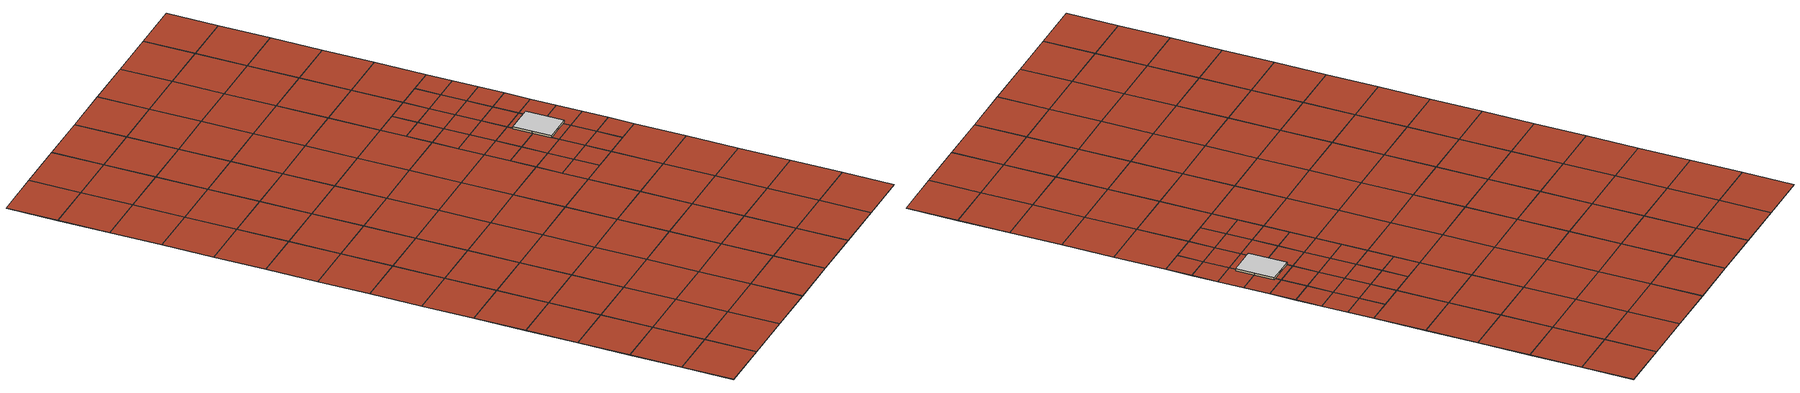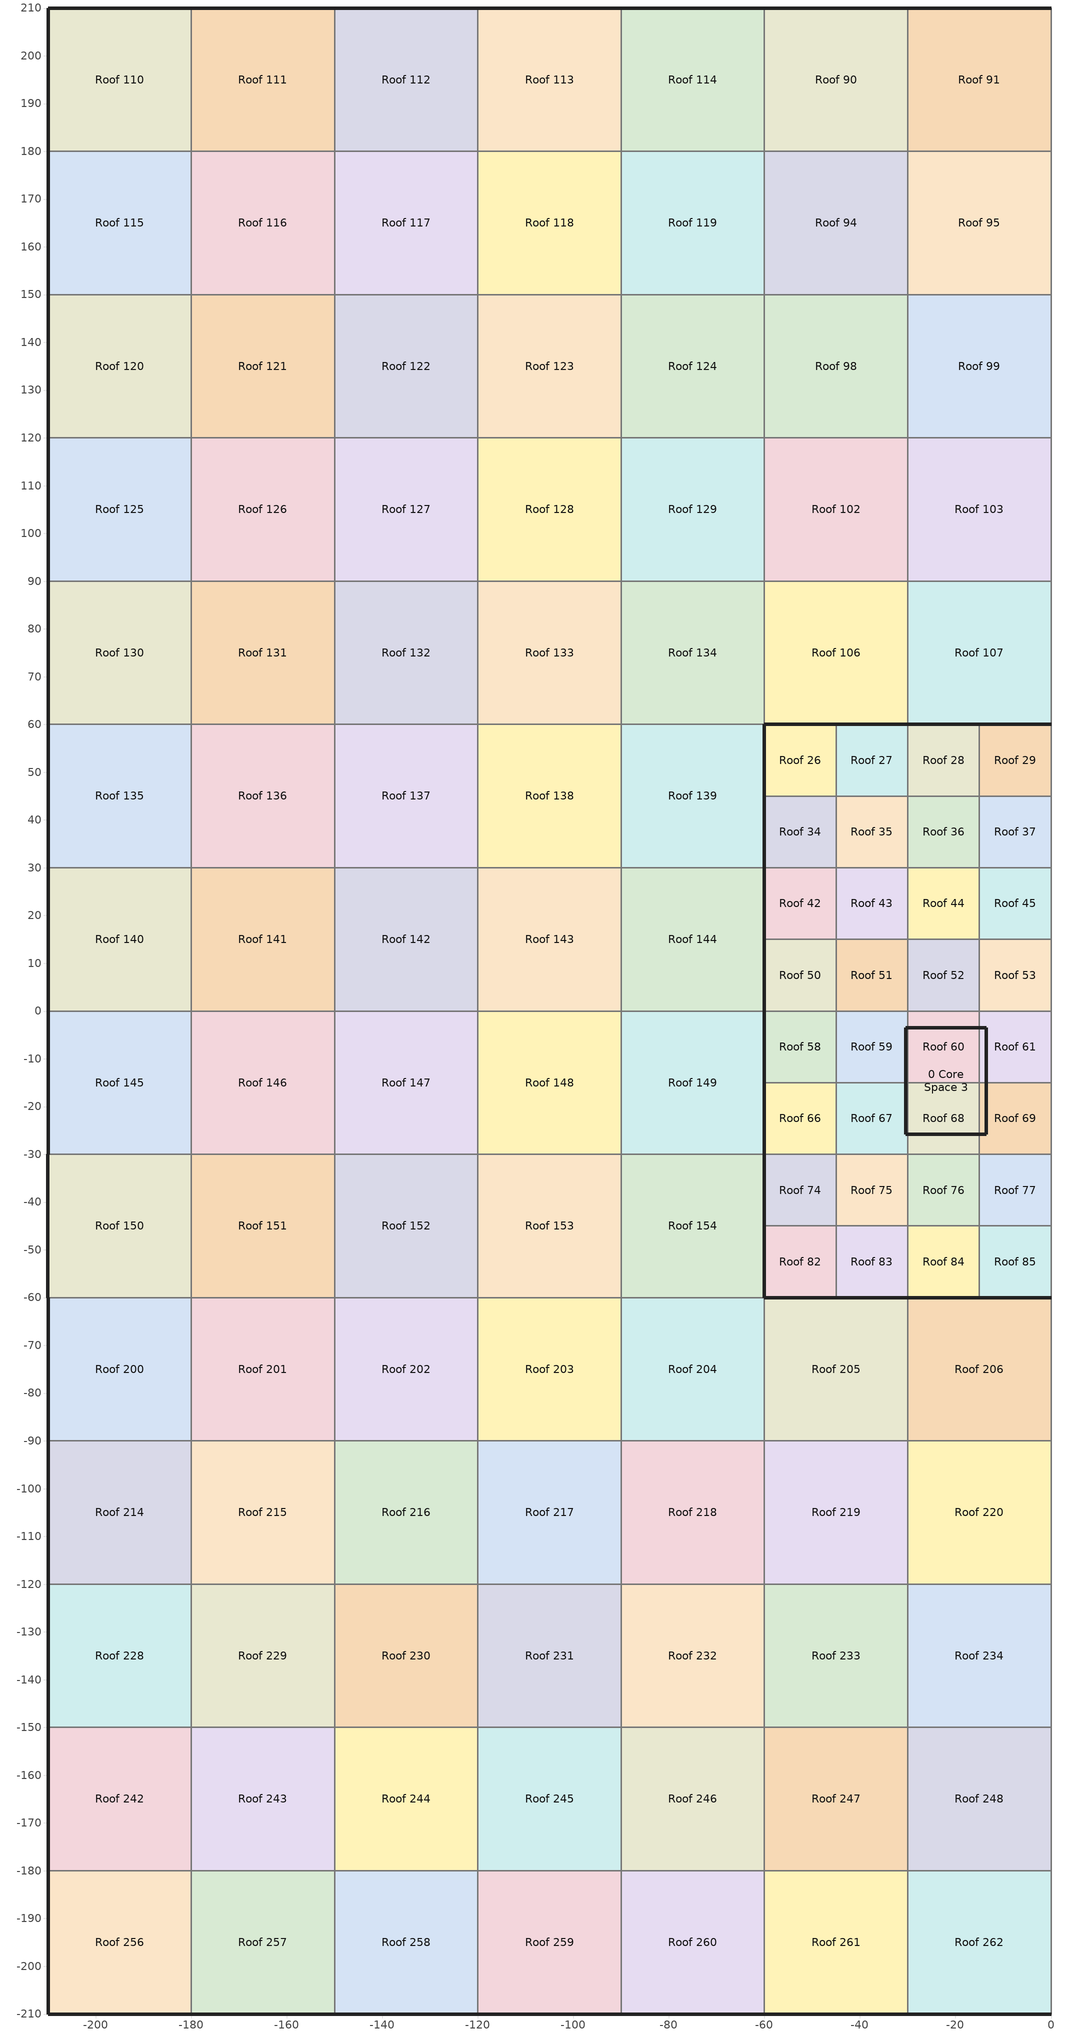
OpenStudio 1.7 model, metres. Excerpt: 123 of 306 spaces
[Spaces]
0 Core Space 3
 floor ground: -30.37,-3.51 -21.98,-3.51 -13.6,-3.51 -13.6,-14.65 -13.6,-25.79 -21.98,-25.79 -30.37,-25.79 -30.37,-14.65 z0
 wall outside: -21.98,-3.51 -30.37,-3.51 -30.37,-14.65 -30.37,-25.79 -21.98,-25.79 -13.6,-25.79 -13.6,-14.65 -13.6,-3.51 -21.98,-3.51 z0:1.22
 ceiling to 0 Core Space 4: -30.37,-14.65 -30.37,-25.79 -21.98,-25.79 -13.6,-25.79 -13.6,-14.65 -13.6,-3.51 -21.98,-3.51 -30.37,-3.51 z1.22
Roof 26
 floor ground: -60,60 -45,60 -45,45 -60,45 z-0.1
 wall outside: -45,60 -60,60 -60,45 z-0.1:0
 wall to Roof 27: -45,45 -45,60 z-0.1:0
 wall to Roof 34: -60,45 -45,45 z-0.1:0
 roof outside: -60,45 -45,45 -45,60 -60,60 z0
Roof 27
 floor ground: -45,60 -30,60 -30,45 -45,45 z-0.1
 wall outside: -30,60 -45,60 z-0.1:0
 wall to Roof 28: -30,45 -30,60 z-0.1:0
 wall to Roof 35: -45,45 -30,45 z-0.1:0
 roof outside: -45,45 -30,45 -30,60 -45,60 z0
Roof 28
 floor ground: -30,60 -15,60 -15,45 -30,45 z-0.1
 wall outside: -15,60 -30,60 z-0.1:0
 wall to Roof 29: -15,45 -15,60 z-0.1:0
 wall to Roof 36: -30,45 -15,45 z-0.1:0
 roof outside: -30,45 -15,45 -15,60 -30,60 z0
Roof 29
 floor ground: -15,60 0,60 0,45 -15,45 z-0.1
 wall outside: 0,60 -15,60 z-0.1:0
 wall to Roof 30: 0,45 0,60 z-0.1:0
 wall to Roof 37: -15,45 0,45 z-0.1:0
 roof outside: -15,45 0,45 0,60 -15,60 z0
Roof 34
 floor ground: -60,45 -45,45 -45,30 -60,30 z-0.1
 wall outside: -60,45 -60,30 z-0.1:0
 wall to Roof 35: -45,30 -45,45 z-0.1:0
 wall to Roof 42: -60,30 -45,30 z-0.1:0
 roof outside: -60,30 -45,30 -45,45 -60,45 z0
Roof 35
 floor ground: -45,45 -30,45 -30,30 -45,30 z-0.1
 wall to Roof 36: -30,30 -30,45 z-0.1:0
 wall to Roof 43: -45,30 -30,30 z-0.1:0
 roof outside: -45,30 -30,30 -30,45 -45,45 z0
Roof 36
 floor ground: -30,45 -15,45 -15,30 -30,30 z-0.1
 wall to Roof 37: -15,30 -15,45 z-0.1:0
 wall to Roof 44: -30,30 -15,30 z-0.1:0
 roof outside: -30,30 -15,30 -15,45 -30,45 z0
Roof 37
 floor ground: -15,45 0,45 0,30 -15,30 z-0.1
 wall to Roof 38: 0,30 0,45 z-0.1:0
 wall to Roof 45: -15,30 0,30 z-0.1:0
 roof outside: -15,30 0,30 0,45 -15,45 z0
Roof 42
 floor ground: -60,30 -45,30 -45,15 -60,15 z-0.1
 wall outside: -60,30 -60,15 z-0.1:0
 wall to Roof 43: -45,15 -45,30 z-0.1:0
 wall to Roof 50: -60,15 -45,15 z-0.1:0
 roof outside: -60,15 -45,15 -45,30 -60,30 z0
Roof 43
 floor ground: -45,30 -30,30 -30,15 -45,15 z-0.1
 wall to Roof 44: -30,15 -30,30 z-0.1:0
 wall to Roof 51: -45,15 -30,15 z-0.1:0
 roof outside: -45,15 -30,15 -30,30 -45,30 z0
Roof 44
 floor ground: -30,30 -15,30 -15,15 -30,15 z-0.1
 wall to Roof 45: -15,15 -15,30 z-0.1:0
 wall to Roof 52: -30,15 -15,15 z-0.1:0
 roof outside: -30,15 -15,15 -15,30 -30,30 z0
Roof 45
 floor ground: -15,30 0,30 0,15 -15,15 z-0.1
 wall to Roof 46: 0,15 0,30 z-0.1:0
 wall to Roof 53: -15,15 0,15 z-0.1:0
 roof outside: -15,15 0,15 0,30 -15,30 z0
Roof 50
 floor ground: -60,15 -45,15 -45,0 -60,0 z-0.1
 wall outside: -60,15 -60,0 z-0.1:0
 wall to Roof 51: -45,0 -45,15 z-0.1:0
 wall to Roof 58: -60,0 -45,0 z-0.1:0
 roof outside: -60,0 -45,0 -45,15 -60,15 z0
Roof 51
 floor ground: -45,15 -30,15 -30,0 -45,0 z-0.1
 wall to Roof 52: -30,0 -30,15 z-0.1:0
 wall to Roof 59: -45,0 -30,0 z-0.1:0
 roof outside: -45,0 -30,0 -30,15 -45,15 z0
Roof 52
 floor ground: -30,15 -15,15 -15,0 -30,0 z-0.1
 wall to Roof 53: -15,0 -15,15 z-0.1:0
 wall to Roof 60: -30,0 -15,0 z-0.1:0
 roof outside: -30,0 -15,0 -15,15 -30,15 z0
Roof 53
 floor ground: -15,15 0,15 0,0 -15,0 z-0.1
 wall to Roof 54: 0,0 0,15 z-0.1:0
 wall to Roof 61: -15,0 0,0 z-0.1:0
 roof outside: -15,0 0,0 0,15 -15,15 z0
Roof 58
 floor ground: -60,0 -45,0 -45,-15 -60,-15 z-0.1
 wall outside: -60,0 -60,-15 z-0.1:0
 wall to Roof 59: -45,-15 -45,0 z-0.1:0
 wall to Roof 66: -60,-15 -45,-15 z-0.1:0
 roof outside: -60,-15 -45,-15 -45,0 -60,0 z0
Roof 59
 floor ground: -45,0 -30,0 -30,-15 -45,-15 z-0.1
 wall to Roof 60: -30,-15 -30,0 z-0.1:0
 wall to Roof 67: -45,-15 -30,-15 z-0.1:0
 roof outside: -45,-15 -30,-15 -30,0 -45,0 z0
Roof 60
 floor ground: -30,0 -15,0 -15,-15 -30,-15 z-0.1
 wall to Roof 61: -15,-15 -15,0 z-0.1:0
 wall to Roof 68: -30,-15 -15,-15 z-0.1:0
 roof outside: -30,-15 -15,-15 -15,0 -30,0 z0
Roof 61
 floor ground: -15,0 0,0 0,-15 -15,-15 z-0.1
 wall to Roof 62: 0,-15 0,0 z-0.1:0
 wall to Roof 69: -15,-15 0,-15 z-0.1:0
 roof outside: -15,-15 0,-15 0,0 -15,0 z0
Roof 66
 floor ground: -60,-15 -45,-15 -45,-30 -60,-30 z-0.1
 wall outside: -60,-15 -60,-30 z-0.1:0
 wall to Roof 67: -45,-30 -45,-15 z-0.1:0
 wall to Roof 74: -60,-30 -45,-30 z-0.1:0
 roof outside: -60,-30 -45,-30 -45,-15 -60,-15 z0
Roof 67
 floor ground: -45,-15 -30,-15 -30,-30 -45,-30 z-0.1
 wall to Roof 68: -30,-30 -30,-15 z-0.1:0
 wall to Roof 75: -45,-30 -30,-30 z-0.1:0
 roof outside: -45,-30 -30,-30 -30,-15 -45,-15 z0
Roof 68
 floor ground: -30,-15 -15,-15 -15,-30 -30,-30 z-0.1
 wall to Roof 69: -15,-30 -15,-15 z-0.1:0
 wall to Roof 76: -30,-30 -15,-30 z-0.1:0
 roof outside: -30,-30 -15,-30 -15,-15 -30,-15 z0
Roof 69
 floor ground: -15,-15 0,-15 0,-30 -15,-30 z-0.1
 wall to Roof 70: 0,-30 0,-15 z-0.1:0
 wall to Roof 77: -15,-30 0,-30 z-0.1:0
 roof outside: -15,-30 0,-30 0,-15 -15,-15 z0
Roof 74
 floor ground: -60,-30 -45,-30 -45,-45 -60,-45 z-0.1
 wall outside: -60,-30 -60,-45 z-0.1:0
 wall to Roof 75: -45,-45 -45,-30 z-0.1:0
 wall to Roof 82: -60,-45 -45,-45 z-0.1:0
 roof outside: -60,-45 -45,-45 -45,-30 -60,-30 z0
Roof 75
 floor ground: -45,-30 -30,-30 -30,-45 -45,-45 z-0.1
 wall to Roof 76: -30,-45 -30,-30 z-0.1:0
 wall to Roof 83: -45,-45 -30,-45 z-0.1:0
 roof outside: -45,-45 -30,-45 -30,-30 -45,-30 z0
Roof 76
 floor ground: -30,-30 -15,-30 -15,-45 -30,-45 z-0.1
 wall to Roof 77: -15,-45 -15,-30 z-0.1:0
 wall to Roof 84: -30,-45 -15,-45 z-0.1:0
 roof outside: -30,-45 -15,-45 -15,-30 -30,-30 z0
Roof 77
 floor ground: -15,-30 0,-30 0,-45 -15,-45 z-0.1
 wall to Roof 78: 0,-45 0,-30 z-0.1:0
 wall to Roof 85: -15,-45 0,-45 z-0.1:0
 roof outside: -15,-45 0,-45 0,-30 -15,-30 z0
Roof 82
 floor ground: -60,-45 -45,-45 -45,-60 -60,-60 z-0.1
 wall outside: -60,-45 -60,-60 -45,-60 z-0.1:0
 wall to Roof 83: -45,-60 -45,-45 z-0.1:0
 roof outside: -60,-60 -45,-60 -45,-45 -60,-45 z0
Roof 83
 floor ground: -45,-45 -30,-45 -30,-60 -45,-60 z-0.1
 wall outside: -45,-60 -30,-60 z-0.1:0
 wall to Roof 84: -30,-60 -30,-45 z-0.1:0
 roof outside: -45,-60 -30,-60 -30,-45 -45,-45 z0
Roof 84
 floor ground: -30,-45 -15,-45 -15,-60 -30,-60 z-0.1
 wall outside: -30,-60 -15,-60 z-0.1:0
 wall to Roof 85: -15,-60 -15,-45 z-0.1:0
 roof outside: -30,-60 -15,-60 -15,-45 -30,-45 z0
Roof 85
 floor ground: -15,-45 0,-45 0,-60 -15,-60 z-0.1
 wall outside: -15,-60 0,-60 z-0.1:0
 wall to Roof 86: 0,-60 0,-45 z-0.1:0
 roof outside: -15,-60 0,-60 0,-45 -15,-45 z0
Roof 90
 floor ground: -60,210 -30,210 -30,180 -60,180 z-0.1
 wall outside: -30,210 -60,210 z-0.1:0
 wall to Roof 91: -30,180 -30,210 z-0.1:0
 wall to Roof 94: -60,180 -30,180 z-0.1:0
 wall to Roof 114: -60,210 -60,180 z-0.1:0
 roof outside: -60,180 -30,180 -30,210 -60,210 z0
Roof 91
 floor ground: -30,210 0,210 0,180 -30,180 z-0.1
 wall outside: 0,210 -30,210 z-0.1:0
 wall to Roof 92: 0,180 0,210 z-0.1:0
 wall to Roof 95: -30,180 0,180 z-0.1:0
 roof outside: -30,180 0,180 0,210 -30,210 z0
Roof 94
 floor ground: -60,180 -30,180 -30,150 -60,150 z-0.1
 wall to Roof 95: -30,150 -30,180 z-0.1:0
 wall to Roof 98: -60,150 -30,150 z-0.1:0
 wall to Roof 119: -60,180 -60,150 z-0.1:0
 roof outside: -60,150 -30,150 -30,180 -60,180 z0
Roof 95
 floor ground: -30,180 0,180 0,150 -30,150 z-0.1
 wall to Roof 96: 0,150 0,180 z-0.1:0
 wall to Roof 99: -30,150 0,150 z-0.1:0
 roof outside: -30,150 0,150 0,180 -30,180 z0
Roof 98
 floor ground: -60,150 -30,150 -30,120 -60,120 z-0.1
 wall to Roof 99: -30,120 -30,150 z-0.1:0
 wall to Roof 102: -60,120 -30,120 z-0.1:0
 wall to Roof 124: -60,150 -60,120 z-0.1:0
 roof outside: -60,120 -30,120 -30,150 -60,150 z0
Roof 99
 floor ground: -30,150 0,150 0,120 -30,120 z-0.1
 wall to Roof 100: 0,120 0,150 z-0.1:0
 wall to Roof 103: -30,120 0,120 z-0.1:0
 roof outside: -30,120 0,120 0,150 -30,150 z0
Roof 102
 floor ground: -60,120 -30,120 -30,90 -60,90 z-0.1
 wall to Roof 103: -30,90 -30,120 z-0.1:0
 wall to Roof 106: -60,90 -30,90 z-0.1:0
 wall to Roof 129: -60,120 -60,90 z-0.1:0
 roof outside: -60,90 -30,90 -30,120 -60,120 z0
Roof 103
 floor ground: -30,120 0,120 0,90 -30,90 z-0.1
 wall to Roof 104: 0,90 0,120 z-0.1:0
 wall to Roof 107: -30,90 0,90 z-0.1:0
 roof outside: -30,90 0,90 0,120 -30,120 z0
Roof 106
 floor ground: -60,90 -30,90 -30,60 -60,60 z-0.1
 wall outside: -60,60 -30,60 z-0.1:0
 wall to Roof 107: -30,60 -30,90 z-0.1:0
 wall to Roof 134: -60,90 -60,60 z-0.1:0
 roof outside: -60,60 -30,60 -30,90 -60,90 z0
Roof 107
 floor ground: -30,90 0,90 0,60 -30,60 z-0.1
 wall outside: -30,60 0,60 z-0.1:0
 wall to Roof 108: 0,60 0,90 z-0.1:0
 roof outside: -30,60 0,60 0,90 -30,90 z0
Roof 110
 floor ground: -210,210 -180,210 -180,180 -210,180 z-0.1
 wall outside: -180,210 -210,210 -210,180 z-0.1:0
 wall to Roof 111: -180,180 -180,210 z-0.1:0
 wall to Roof 115: -210,180 -180,180 z-0.1:0
 roof outside: -210,180 -180,180 -180,210 -210,210 z0
Roof 111
 floor ground: -180,210 -150,210 -150,180 -180,180 z-0.1
 wall outside: -150,210 -180,210 z-0.1:0
 wall to Roof 112: -150,180 -150,210 z-0.1:0
 wall to Roof 116: -180,180 -150,180 z-0.1:0
 roof outside: -180,180 -150,180 -150,210 -180,210 z0
Roof 112
 floor ground: -150,210 -120,210 -120,180 -150,180 z-0.1
 wall outside: -120,210 -150,210 z-0.1:0
 wall to Roof 113: -120,180 -120,210 z-0.1:0
 wall to Roof 117: -150,180 -120,180 z-0.1:0
 roof outside: -150,180 -120,180 -120,210 -150,210 z0
Roof 113
 floor ground: -120,210 -90,210 -90,180 -120,180 z-0.1
 wall outside: -90,210 -120,210 z-0.1:0
 wall to Roof 114: -90,180 -90,210 z-0.1:0
 wall to Roof 118: -120,180 -90,180 z-0.1:0
 roof outside: -120,180 -90,180 -90,210 -120,210 z0
Roof 114
 floor ground: -90,210 -60,210 -60,180 -90,180 z-0.1
 wall outside: -60,210 -90,210 z-0.1:0
 wall to Roof 119: -90,180 -60,180 z-0.1:0
 roof outside: -90,180 -60,180 -60,210 -90,210 z0
Roof 115
 floor ground: -210,180 -180,180 -180,150 -210,150 z-0.1
 wall outside: -210,180 -210,150 z-0.1:0
 wall to Roof 116: -180,150 -180,180 z-0.1:0
 wall to Roof 120: -210,150 -180,150 z-0.1:0
 roof outside: -210,150 -180,150 -180,180 -210,180 z0
Roof 116
 floor ground: -180,180 -150,180 -150,150 -180,150 z-0.1
 wall to Roof 117: -150,150 -150,180 z-0.1:0
 wall to Roof 121: -180,150 -150,150 z-0.1:0
 roof outside: -180,150 -150,150 -150,180 -180,180 z0
Roof 117
 floor ground: -150,180 -120,180 -120,150 -150,150 z-0.1
 wall to Roof 118: -120,150 -120,180 z-0.1:0
 wall to Roof 122: -150,150 -120,150 z-0.1:0
 roof outside: -150,150 -120,150 -120,180 -150,180 z0
Roof 118
 floor ground: -120,180 -90,180 -90,150 -120,150 z-0.1
 wall to Roof 119: -90,150 -90,180 z-0.1:0
 wall to Roof 123: -120,150 -90,150 z-0.1:0
 roof outside: -120,150 -90,150 -90,180 -120,180 z0
Roof 119
 floor ground: -90,180 -60,180 -60,150 -90,150 z-0.1
 wall to Roof 124: -90,150 -60,150 z-0.1:0
 roof outside: -90,150 -60,150 -60,180 -90,180 z0
Roof 120
 floor ground: -210,150 -180,150 -180,120 -210,120 z-0.1
 wall outside: -210,150 -210,120 z-0.1:0
 wall to Roof 121: -180,120 -180,150 z-0.1:0
 wall to Roof 125: -210,120 -180,120 z-0.1:0
 roof outside: -210,120 -180,120 -180,150 -210,150 z0
Roof 121
 floor ground: -180,150 -150,150 -150,120 -180,120 z-0.1
 wall to Roof 122: -150,120 -150,150 z-0.1:0
 wall to Roof 126: -180,120 -150,120 z-0.1:0
 roof outside: -180,120 -150,120 -150,150 -180,150 z0
Roof 122
 floor ground: -150,150 -120,150 -120,120 -150,120 z-0.1
 wall to Roof 123: -120,120 -120,150 z-0.1:0
 wall to Roof 127: -150,120 -120,120 z-0.1:0
 roof outside: -150,120 -120,120 -120,150 -150,150 z0
Roof 123
 floor ground: -120,150 -90,150 -90,120 -120,120 z-0.1
 wall to Roof 124: -90,120 -90,150 z-0.1:0
 wall to Roof 128: -120,120 -90,120 z-0.1:0
 roof outside: -120,120 -90,120 -90,150 -120,150 z0
Roof 124
 floor ground: -90,150 -60,150 -60,120 -90,120 z-0.1
 wall to Roof 129: -90,120 -60,120 z-0.1:0
 roof outside: -90,120 -60,120 -60,150 -90,150 z0
Roof 125
 floor ground: -210,120 -180,120 -180,90 -210,90 z-0.1
 wall outside: -210,120 -210,90 z-0.1:0
 wall to Roof 126: -180,90 -180,120 z-0.1:0
 wall to Roof 130: -210,90 -180,90 z-0.1:0
 roof outside: -210,90 -180,90 -180,120 -210,120 z0
Roof 126
 floor ground: -180,120 -150,120 -150,90 -180,90 z-0.1
 wall to Roof 127: -150,90 -150,120 z-0.1:0
 wall to Roof 131: -180,90 -150,90 z-0.1:0
 roof outside: -180,90 -150,90 -150,120 -180,120 z0
Roof 127
 floor ground: -150,120 -120,120 -120,90 -150,90 z-0.1
 wall to Roof 128: -120,90 -120,120 z-0.1:0
 wall to Roof 132: -150,90 -120,90 z-0.1:0
 roof outside: -150,90 -120,90 -120,120 -150,120 z0
Roof 128
 floor ground: -120,120 -90,120 -90,90 -120,90 z-0.1
 wall to Roof 129: -90,90 -90,120 z-0.1:0
 wall to Roof 133: -120,90 -90,90 z-0.1:0
 roof outside: -120,90 -90,90 -90,120 -120,120 z0
Roof 129
 floor ground: -90,120 -60,120 -60,90 -90,90 z-0.1
 wall to Roof 134: -90,90 -60,90 z-0.1:0
 roof outside: -90,90 -60,90 -60,120 -90,120 z0
Roof 130
 floor ground: -210,90 -180,90 -180,60 -210,60 z-0.1
 wall outside: -210,90 -210,60 z-0.1:0
 wall to Roof 131: -180,60 -180,90 z-0.1:0
 wall to Roof 135: -210,60 -180,60 z-0.1:0
 roof outside: -210,60 -180,60 -180,90 -210,90 z0
Roof 131
 floor ground: -180,90 -150,90 -150,60 -180,60 z-0.1
 wall to Roof 132: -150,60 -150,90 z-0.1:0
 wall to Roof 136: -180,60 -150,60 z-0.1:0
 roof outside: -180,60 -150,60 -150,90 -180,90 z0
Roof 132
 floor ground: -150,90 -120,90 -120,60 -150,60 z-0.1
 wall to Roof 133: -120,60 -120,90 z-0.1:0
 wall to Roof 137: -150,60 -120,60 z-0.1:0
 roof outside: -150,60 -120,60 -120,90 -150,90 z0
Roof 133
 floor ground: -120,90 -90,90 -90,60 -120,60 z-0.1
 wall to Roof 134: -90,60 -90,90 z-0.1:0
 wall to Roof 138: -120,60 -90,60 z-0.1:0
 roof outside: -120,60 -90,60 -90,90 -120,90 z0
Roof 134
 floor ground: -90,90 -60,90 -60,60 -90,60 z-0.1
 wall to Roof 139: -90,60 -60,60 z-0.1:0
 roof outside: -90,60 -60,60 -60,90 -90,90 z0
Roof 135
 floor ground: -210,60 -180,60 -180,30 -210,30 z-0.1
 wall outside: -210,60 -210,30 z-0.1:0
 wall to Roof 136: -180,30 -180,60 z-0.1:0
 wall to Roof 140: -210,30 -180,30 z-0.1:0
 roof outside: -210,30 -180,30 -180,60 -210,60 z0
Roof 136
 floor ground: -180,60 -150,60 -150,30 -180,30 z-0.1
 wall to Roof 137: -150,30 -150,60 z-0.1:0
 wall to Roof 141: -180,30 -150,30 z-0.1:0
 roof outside: -180,30 -150,30 -150,60 -180,60 z0
Roof 137
 floor ground: -150,60 -120,60 -120,30 -150,30 z-0.1
 wall to Roof 138: -120,30 -120,60 z-0.1:0
 wall to Roof 142: -150,30 -120,30 z-0.1:0
 roof outside: -150,30 -120,30 -120,60 -150,60 z0
Roof 138
 floor ground: -120,60 -90,60 -90,30 -120,30 z-0.1
 wall to Roof 139: -90,30 -90,60 z-0.1:0
 wall to Roof 143: -120,30 -90,30 z-0.1:0
 roof outside: -120,30 -90,30 -90,60 -120,60 z0
Roof 139
 floor ground: -90,60 -60,60 -60,30 -90,30 z-0.1
 wall outside: -60,30 -60,60 z-0.1:0
 wall to Roof 144: -90,30 -60,30 z-0.1:0
 roof outside: -90,30 -60,30 -60,60 -90,60 z0
Roof 140
 floor ground: -210,30 -180,30 -180,0 -210,0 z-0.1
 wall outside: -210,30 -210,0 z-0.1:0
 wall to Roof 141: -180,0 -180,30 z-0.1:0
 wall to Roof 145: -210,0 -180,0 z-0.1:0
 roof outside: -210,0 -180,0 -180,30 -210,30 z0
Roof 141
 floor ground: -180,30 -150,30 -150,0 -180,0 z-0.1
 wall to Roof 142: -150,0 -150,30 z-0.1:0
 wall to Roof 146: -180,0 -150,0 z-0.1:0
 roof outside: -180,0 -150,0 -150,30 -180,30 z0
Roof 142
 floor ground: -150,30 -120,30 -120,0 -150,0 z-0.1
 wall to Roof 143: -120,0 -120,30 z-0.1:0
 wall to Roof 147: -150,0 -120,0 z-0.1:0
 roof outside: -150,0 -120,0 -120,30 -150,30 z0
Roof 143
 floor ground: -120,30 -90,30 -90,0 -120,0 z-0.1
 wall to Roof 144: -90,0 -90,30 z-0.1:0
 wall to Roof 148: -120,0 -90,0 z-0.1:0
 roof outside: -120,0 -90,0 -90,30 -120,30 z0
Roof 144
 floor ground: -90,30 -60,30 -60,0 -90,0 z-0.1
 wall outside: -60,0 -60,30 z-0.1:0
 wall to Roof 149: -90,0 -60,0 z-0.1:0
 roof outside: -90,0 -60,0 -60,30 -90,30 z0
Roof 145
 floor ground: -210,0 -180,0 -180,-30 -210,-30 z-0.1
 wall outside: -210,0 -210,-30 z-0.1:0
 wall to Roof 146: -180,-30 -180,0 z-0.1:0
 wall to Roof 150: -210,-30 -180,-30 z-0.1:0
 roof outside: -210,-30 -180,-30 -180,0 -210,0 z0
Roof 146
 floor ground: -180,0 -150,0 -150,-30 -180,-30 z-0.1
 wall to Roof 147: -150,-30 -150,0 z-0.1:0
 wall to Roof 151: -180,-30 -150,-30 z-0.1:0
 roof outside: -180,-30 -150,-30 -150,0 -180,0 z0
Roof 147
 floor ground: -150,0 -120,0 -120,-30 -150,-30 z-0.1
 wall to Roof 148: -120,-30 -120,0 z-0.1:0
 wall to Roof 152: -150,-30 -120,-30 z-0.1:0
 roof outside: -150,-30 -120,-30 -120,0 -150,0 z0
Roof 148
 floor ground: -120,0 -90,0 -90,-30 -120,-30 z-0.1
 wall to Roof 149: -90,-30 -90,0 z-0.1:0
 wall to Roof 153: -120,-30 -90,-30 z-0.1:0
 roof outside: -120,-30 -90,-30 -90,0 -120,0 z0
Roof 149
 floor ground: -90,0 -60,0 -60,-30 -90,-30 z-0.1
 wall outside: -60,-30 -60,0 z-0.1:0
 wall to Roof 154: -90,-30 -60,-30 z-0.1:0
 roof outside: -90,-30 -60,-30 -60,0 -90,0 z0
Roof 150
 floor ground: -210,-30 -180,-30 -180,-60 -210,-60 z-0.1
 wall outside: -210,-30 -210,-60 z-0.1:0
 wall to Roof 151: -180,-60 -180,-30 z-0.1:0
 wall to Roof 200: -210,-60 -180,-60 z-0.1:0
 roof outside: -210,-60 -180,-60 -180,-30 -210,-30 z0
Roof 151
 floor ground: -180,-30 -150,-30 -150,-60 -180,-60 z-0.1
 wall to Roof 152: -150,-60 -150,-30 z-0.1:0
 wall to Roof 201: -180,-60 -150,-60 z-0.1:0
 roof outside: -180,-60 -150,-60 -150,-30 -180,-30 z0
Roof 152
 floor ground: -150,-30 -120,-30 -120,-60 -150,-60 z-0.1
 wall to Roof 153: -120,-60 -120,-30 z-0.1:0
 wall to Roof 202: -150,-60 -120,-60 z-0.1:0
 roof outside: -150,-60 -120,-60 -120,-30 -150,-30 z0
Roof 153
 floor ground: -120,-30 -90,-30 -90,-60 -120,-60 z-0.1
 wall to Roof 154: -90,-60 -90,-30 z-0.1:0
 wall to Roof 203: -120,-60 -90,-60 z-0.1:0
 roof outside: -120,-60 -90,-60 -90,-30 -120,-30 z0
Roof 154
 floor ground: -90,-30 -60,-30 -60,-60 -90,-60 z-0.1
 wall outside: -60,-60 -60,-30 z-0.1:0
 wall to Roof 204: -90,-60 -60,-60 z-0.1:0
 roof outside: -90,-60 -60,-60 -60,-30 -90,-30 z0
Roof 200
 floor ground: -210,-60 -180,-60 -180,-90 -210,-90 z-0.1
 wall outside: -210,-60 -210,-90 z-0.1:0
 wall to Roof 201: -180,-90 -180,-60 z-0.1:0
 wall to Roof 214: -210,-90 -180,-90 z-0.1:0
 roof outside: -210,-90 -180,-90 -180,-60 -210,-60 z0
Roof 201
 floor ground: -180,-60 -150,-60 -150,-90 -180,-90 z-0.1
 wall to Roof 202: -150,-90 -150,-60 z-0.1:0
 wall to Roof 215: -180,-90 -150,-90 z-0.1:0
 roof outside: -180,-90 -150,-90 -150,-60 -180,-60 z0
Roof 202
 floor ground: -150,-60 -120,-60 -120,-90 -150,-90 z-0.1
 wall to Roof 203: -120,-90 -120,-60 z-0.1:0
 wall to Roof 216: -150,-90 -120,-90 z-0.1:0
 roof outside: -150,-90 -120,-90 -120,-60 -150,-60 z0
Roof 203
 floor ground: -120,-60 -90,-60 -90,-90 -120,-90 z-0.1
 wall to Roof 204: -90,-90 -90,-60 z-0.1:0
 wall to Roof 217: -120,-90 -90,-90 z-0.1:0
 roof outside: -120,-90 -90,-90 -90,-60 -120,-60 z0
Roof 204
 floor ground: -90,-60 -60,-60 -60,-90 -90,-90 z-0.1
 wall to Roof 205: -60,-90 -60,-60 z-0.1:0
 wall to Roof 218: -90,-90 -60,-90 z-0.1:0
 roof outside: -90,-90 -60,-90 -60,-60 -90,-60 z0
Roof 205
 floor ground: -60,-60 -30,-60 -30,-90 -60,-90 z-0.1
 wall outside: -30,-60 -60,-60 z-0.1:0
 wall to Roof 206: -30,-90 -30,-60 z-0.1:0
 wall to Roof 219: -60,-90 -30,-90 z-0.1:0
 roof outside: -60,-90 -30,-90 -30,-60 -60,-60 z0
Roof 206
 floor ground: -30,-60 0,-60 0,-90 -30,-90 z-0.1
 wall outside: 0,-60 -30,-60 z-0.1:0
 wall to Roof 207: 0,-90 0,-60 z-0.1:0
 wall to Roof 220: -30,-90 0,-90 z-0.1:0
 roof outside: -30,-90 0,-90 0,-60 -30,-60 z0
Roof 214
 floor ground: -210,-90 -180,-90 -180,-120 -210,-120 z-0.1
 wall outside: -210,-90 -210,-120 z-0.1:0
 wall to Roof 215: -180,-120 -180,-90 z-0.1:0
 wall to Roof 228: -210,-120 -180,-120 z-0.1:0
 roof outside: -210,-120 -180,-120 -180,-90 -210,-90 z0
Roof 215
 floor ground: -180,-90 -150,-90 -150,-120 -180,-120 z-0.1
 wall to Roof 216: -150,-120 -150,-90 z-0.1:0
 wall to Roof 229: -180,-120 -150,-120 z-0.1:0
 roof outside: -180,-120 -150,-120 -150,-90 -180,-90 z0
Roof 216
 floor ground: -150,-90 -120,-90 -120,-120 -150,-120 z-0.1
 wall to Roof 217: -120,-120 -120,-90 z-0.1:0
 wall to Roof 230: -150,-120 -120,-120 z-0.1:0
 roof outside: -150,-120 -120,-120 -120,-90 -150,-90 z0
Roof 217
 floor ground: -120,-90 -90,-90 -90,-120 -120,-120 z-0.1
 wall to Roof 218: -90,-120 -90,-90 z-0.1:0
 wall to Roof 231: -120,-120 -90,-120 z-0.1:0
 roof outside: -120,-120 -90,-120 -90,-90 -120,-90 z0
Roof 218
 floor ground: -90,-90 -60,-90 -60,-120 -90,-120 z-0.1
 wall to Roof 219: -60,-120 -60,-90 z-0.1:0
 wall to Roof 232: -90,-120 -60,-120 z-0.1:0
 roof outside: -90,-120 -60,-120 -60,-90 -90,-90 z0
Roof 219
 floor ground: -60,-90 -30,-90 -30,-120 -60,-120 z-0.1
 wall to Roof 220: -30,-120 -30,-90 z-0.1:0
 wall to Roof 233: -60,-120 -30,-120 z-0.1:0
 roof outside: -60,-120 -30,-120 -30,-90 -60,-90 z0
Roof 220
 floor ground: -30,-90 0,-90 0,-120 -30,-120 z-0.1
 wall to Roof 221: 0,-120 0,-90 z-0.1:0
 wall to Roof 234: -30,-120 0,-120 z-0.1:0
 roof outside: -30,-120 0,-120 0,-90 -30,-90 z0
Roof 228
 floor ground: -210,-120 -180,-120 -180,-150 -210,-150 z-0.1
 wall outside: -210,-120 -210,-150 z-0.1:0
 wall to Roof 229: -180,-150 -180,-120 z-0.1:0
 wall to Roof 242: -210,-150 -180,-150 z-0.1:0
 roof outside: -210,-150 -180,-150 -180,-120 -210,-120 z0
Roof 229
 floor ground: -180,-120 -150,-120 -150,-150 -180,-150 z-0.1
 wall to Roof 230: -150,-150 -150,-120 z-0.1:0
 wall to Roof 243: -180,-150 -150,-150 z-0.1:0
 roof outside: -180,-150 -150,-150 -150,-120 -180,-120 z0
Roof 230
 floor ground: -150,-120 -120,-120 -120,-150 -150,-150 z-0.1
 wall to Roof 231: -120,-150 -120,-120 z-0.1:0
 wall to Roof 244: -150,-150 -120,-150 z-0.1:0
 roof outside: -150,-150 -120,-150 -120,-120 -150,-120 z0
Roof 231
 floor ground: -120,-120 -90,-120 -90,-150 -120,-150 z-0.1
 wall to Roof 232: -90,-150 -90,-120 z-0.1:0
 wall to Roof 245: -120,-150 -90,-150 z-0.1:0
 roof outside: -120,-150 -90,-150 -90,-120 -120,-120 z0
Roof 232
 floor ground: -90,-120 -60,-120 -60,-150 -90,-150 z-0.1
 wall to Roof 233: -60,-150 -60,-120 z-0.1:0
 wall to Roof 246: -90,-150 -60,-150 z-0.1:0
 roof outside: -90,-150 -60,-150 -60,-120 -90,-120 z0
Roof 233
 floor ground: -60,-120 -30,-120 -30,-150 -60,-150 z-0.1
 wall to Roof 234: -30,-150 -30,-120 z-0.1:0
 wall to Roof 247: -60,-150 -30,-150 z-0.1:0
 roof outside: -60,-150 -30,-150 -30,-120 -60,-120 z0
Roof 234
 floor ground: -30,-120 0,-120 0,-150 -30,-150 z-0.1
 wall to Roof 235: 0,-150 0,-120 z-0.1:0
 wall to Roof 248: -30,-150 0,-150 z-0.1:0
 roof outside: -30,-150 0,-150 0,-120 -30,-120 z0
Roof 242
 floor ground: -210,-150 -180,-150 -180,-180 -210,-180 z-0.1
 wall outside: -210,-150 -210,-180 z-0.1:0
 wall to Roof 243: -180,-180 -180,-150 z-0.1:0
 wall to Roof 256: -210,-180 -180,-180 z-0.1:0
 roof outside: -210,-180 -180,-180 -180,-150 -210,-150 z0
Roof 243
 floor ground: -180,-150 -150,-150 -150,-180 -180,-180 z-0.1
 wall to Roof 244: -150,-180 -150,-150 z-0.1:0
 wall to Roof 257: -180,-180 -150,-180 z-0.1:0
 roof outside: -180,-180 -150,-180 -150,-150 -180,-150 z0
Roof 244
 floor ground: -150,-150 -120,-150 -120,-180 -150,-180 z-0.1
 wall to Roof 245: -120,-180 -120,-150 z-0.1:0
 wall to Roof 258: -150,-180 -120,-180 z-0.1:0
 roof outside: -150,-180 -120,-180 -120,-150 -150,-150 z0
Roof 245
 floor ground: -120,-150 -90,-150 -90,-180 -120,-180 z-0.1
 wall to Roof 246: -90,-180 -90,-150 z-0.1:0
 wall to Roof 259: -120,-180 -90,-180 z-0.1:0
 roof outside: -120,-180 -90,-180 -90,-150 -120,-150 z0
Roof 246
 floor ground: -90,-150 -60,-150 -60,-180 -90,-180 z-0.1
 wall to Roof 247: -60,-180 -60,-150 z-0.1:0
 wall to Roof 260: -90,-180 -60,-180 z-0.1:0
 roof outside: -90,-180 -60,-180 -60,-150 -90,-150 z0
Roof 247
 floor ground: -60,-150 -30,-150 -30,-180 -60,-180 z-0.1
 wall to Roof 248: -30,-180 -30,-150 z-0.1:0
 wall to Roof 261: -60,-180 -30,-180 z-0.1:0
 roof outside: -60,-180 -30,-180 -30,-150 -60,-150 z0
Roof 248
 floor ground: -30,-150 0,-150 0,-180 -30,-180 z-0.1
 wall to Roof 249: 0,-180 0,-150 z-0.1:0
 wall to Roof 262: -30,-180 0,-180 z-0.1:0
 roof outside: -30,-180 0,-180 0,-150 -30,-150 z0
Roof 256
 floor ground: -210,-180 -180,-180 -180,-210 -210,-210 z-0.1
 wall outside: -210,-180 -210,-210 -180,-210 z-0.1:0
 wall to Roof 257: -180,-210 -180,-180 z-0.1:0
 roof outside: -210,-210 -180,-210 -180,-180 -210,-180 z0
Roof 257
 floor ground: -180,-180 -150,-180 -150,-210 -180,-210 z-0.1
 wall outside: -180,-210 -150,-210 z-0.1:0
 wall to Roof 258: -150,-210 -150,-180 z-0.1:0
 roof outside: -180,-210 -150,-210 -150,-180 -180,-180 z0
Roof 258
 floor ground: -150,-180 -120,-180 -120,-210 -150,-210 z-0.1
 wall outside: -150,-210 -120,-210 z-0.1:0
 wall to Roof 259: -120,-210 -120,-180 z-0.1:0
 roof outside: -150,-210 -120,-210 -120,-180 -150,-180 z0
Roof 259
 floor ground: -120,-180 -90,-180 -90,-210 -120,-210 z-0.1
 wall outside: -120,-210 -90,-210 z-0.1:0
 wall to Roof 260: -90,-210 -90,-180 z-0.1:0
 roof outside: -120,-210 -90,-210 -90,-180 -120,-180 z0
Roof 260
 floor ground: -90,-180 -60,-180 -60,-210 -90,-210 z-0.1
 wall outside: -90,-210 -60,-210 z-0.1:0
 wall to Roof 261: -60,-210 -60,-180 z-0.1:0
 roof outside: -90,-210 -60,-210 -60,-180 -90,-180 z0
Roof 261
 floor ground: -60,-180 -30,-180 -30,-210 -60,-210 z-0.1
 wall outside: -60,-210 -30,-210 z-0.1:0
 wall to Roof 262: -30,-210 -30,-180 z-0.1:0
 roof outside: -60,-210 -30,-210 -30,-180 -60,-180 z0
Roof 262
 floor ground: -30,-180 0,-180 0,-210 -30,-210 z-0.1
 wall outside: -30,-210 0,-210 z-0.1:0
 wall to Roof 263: 0,-210 0,-180 z-0.1:0
 roof outside: -30,-210 0,-210 0,-180 -30,-180 z0
[Building]
Building 1: North Axis {deg}=0; Default Construction Set=MyConsturction
[Construction]
ASHRAE 90.1-2004 ExtWall Mass ClimateZone 6: 1IN Stucco, 8IN CONCRETE HW RefBldg, Mass NonRes Wall Insulation-1.69, 1/2IN Gypsum
Interior Window: Clear 3mm
Interior Partition: G05 25mm wood
Exterior Door: F08 Metal surface, I01 25mm insulation board
ASHRAE 90.1-2004 ExtWindow ClimateZone 4-6: Fixed Window 3.24/0.39/0.31
[Material] Thermal Absorptance=0.9
Name | Roughness | Thickness {m} | Conductivity {W/m-K} | Density {kg/m3} | Specific Heat {J/kg-K} | Solar Absorptance | Visible Absorptance
1IN Stucco | Smooth | 0.0253 | 0.6918 | 1858 | 837 | 0.92 | 0.92
8IN CONCRETE HW RefBldg | Rough | 0.2032 | 1.311 | 2240 | 836.8 | 0.7 | 0.7
Mass NonRes Wall Insulation-1.69 | MediumRough | 0.0623673 | 0.049 | 265 | 836.8 | 0.7 | 0.7
1/2IN Gypsum | Smooth | 0.0127 | 0.16 | 784.9 | 830 | 0.4 | 0.4
G05 25mm wood | MediumSmooth | 0.0254 | 0.15 | 608 | 1630 | 0.5 | 0.5
F08 Metal surface | Smooth | 0.0008 | 45.28 | 7824 | 500 | 0.7 | 0.7
I01 25mm insulation board | MediumRough | 0.0254 | 0.03 | 43 | 1210 | 0.6 | 0.6
[WindowMaterial:SimpleGlazingSystem]
Fixed Window 3.24/0.39/0.31: U-Factor {W/m2-K}=3.23646; Solar Heat Gain Coefficient=0.39; Visible Transmittance=0.31
[WindowMaterial:Glazing]
Clear 3mm: Optical Data Type=SpectralAverage; Thickness {m}=0.003; Solar Transmittance at Normal Incidence=0.837; Front Side Solar Reflectance at Normal Incidence=0.075; Back Side Solar Reflectance at Normal Incidence=0; Visible Transmittance at Normal Incidence=0.898; Front Side Visible Reflectance at Normal Incidence=0.081; Back Side Visible Reflectance at Normal Incidence=0; Infrared Transmittance at Normal Incidence=0; Front Side Infrared Hemispherical Emissivity=0.84; Back Side Infrared Hemispherical Emissivity=0.84; Conductivity {W/m-K}=0.9; Dirt Correction Factor for Solar and Visible Transmittance=1; Solar Diffusing=No
[DefaultConstructionSet]
MyConsturction: Default Exterior Surface Constructions=Default Surface Constructions 1; Default Interior Surface Constructions=Default Surface Constructions 1; Default Ground Contact Surface Constructions=Default Surface Constructions 1; Default Exterior SubSurface Constructions=Default Sub Surface Constructions 1; Default Interior SubSurface Constructions=Default Sub Surface Constructions 1; Interior Partition Construction=Interior Partition
[DefaultSurfaceConstructions]
Default Surface Constructions 1: Floor Construction=ASHRAE 90.1-2004 ExtWall Mass ClimateZone 6; Wall Construction=ASHRAE 90.1-2004 ExtWall Mass ClimateZone 6; Roof Ceiling Construction=ASHRAE 90.1-2004 ExtWall Mass ClimateZone 6
[DefaultSubSurfaceConstructions]
Default Sub Surface Constructions 1: Fixed Window Construction=ASHRAE 90.1-2004 ExtWindow ClimateZone 4-6; Operable Window Construction=ASHRAE 90.1-2004 ExtWindow ClimateZone 4-6; Door Construction=Exterior Door; Glass Door Construction=ASHRAE 90.1-2004 ExtWindow ClimateZone 4-6; Skylight Construction=ASHRAE 90.1-2004 ExtWindow ClimateZone 4-6; Tubular Daylight Dome Construction=Interior Window; Tubular Daylight Diffuser Construction=Interior Window
[BuildingStory]
Aux:Story 1: Nominal Z Coordinate {m}=0; Nominal Floor to Floor Height {m}=1.21875
[Space]
Name | Building Story | Thermal Zone
0 Core Space 3 | Aux:Story 1 | Thermal Zone 46
Roof 26 |  | Thermal Zone 123
Roof 27 |  | Thermal Zone 105
Roof 28 |  | Thermal Zone 84
Roof 29 |  | Thermal Zone 89
Roof 34 |  | Thermal Zone 98
Roof 35 |  | Thermal Zone 111
Roof 36 |  | Thermal Zone 74
Roof 37 |  | Thermal Zone 117
Roof 42 |  | Thermal Zone 107
Roof 43 |  | Thermal Zone 99
Roof 44 |  | Thermal Zone 119
Roof 45 |  | Thermal Zone 108
Roof 50 |  | Thermal Zone 100
Roof 51 |  | Thermal Zone 126
Roof 52 |  | Thermal Zone 82
Roof 53 |  | Thermal Zone 115
Roof 58 |  | Thermal Zone 72
Roof 59 |  | Thermal Zone 101
Roof 60 |  | Thermal Zone 87
Roof 61 |  | Thermal Zone 113
Roof 66 |  | Thermal Zone 103
Roof 67 |  | Thermal Zone 77
Roof 68 |  | Thermal Zone 116
Roof 69 |  | Thermal Zone 80
Roof 74 |  | Thermal Zone 70
Roof 75 |  | Thermal Zone 122
Roof 76 |  | Thermal Zone 66
Roof 77 |  | Thermal Zone 64
Roof 82 |  | Thermal Zone 124
Roof 83 |  | Thermal Zone 93
Roof 84 |  | Thermal Zone 78
Roof 85 |  | Thermal Zone 81
Roof 90 |  | Thermal Zone 135
Roof 91 |  | Thermal Zone 141
Roof 94 |  | Thermal Zone 131
Roof 95 |  | Thermal Zone 128
Roof 98 |  | Thermal Zone 144
Roof 99 |  | Thermal Zone 138
Roof 102 |  | Thermal Zone 143
Roof 103 |  | Thermal Zone 127
Roof 106 |  | Thermal Zone 133
Roof 107 |  | Thermal Zone 140
Roof 110 |  | Thermal Zone 168
Roof 111 |  | Thermal Zone 180
Roof 112 |  | Thermal Zone 169
Roof 113 |  | Thermal Zone 187
Roof 114 |  | Thermal Zone 191
Roof 115 |  | Thermal Zone 157
Roof 116 |  | Thermal Zone 181
Roof 117 |  | Thermal Zone 179
Roof 118 |  | Thermal Zone 175
Roof 119 |  | Thermal Zone 156
Roof 120 |  | Thermal Zone 165
Roof 121 |  | Thermal Zone 164
Roof 122 |  | Thermal Zone 162
Roof 123 |  | Thermal Zone 149
Roof 124 |  | Thermal Zone 172
Roof 125 |  | Thermal Zone 158
Roof 126 |  | Thermal Zone 166
Roof 127 |  | Thermal Zone 163
Roof 128 |  | Thermal Zone 188
Roof 129 |  | Thermal Zone 176
Roof 130 |  | Thermal Zone 170
Roof 131 |  | Thermal Zone 153
Roof 132 |  | Thermal Zone 147
Roof 133 |  | Thermal Zone 167
Roof 134 |  | Thermal Zone 154
Roof 135 |  | Thermal Zone 184
Roof 136 |  | Thermal Zone 185
Roof 137 |  | Thermal Zone 152
Roof 138 |  | Thermal Zone 177
Roof 139 |  | Thermal Zone 174
Roof 140 |  | Thermal Zone 190
Roof 141 |  | Thermal Zone 160
Roof 142 |  | Thermal Zone 171
Roof 143 |  | Thermal Zone 182
Roof 144 |  | Thermal Zone 150
Roof 145 |  | Thermal Zone 173
Roof 146 |  | Thermal Zone 186
Roof 147 |  | Thermal Zone 159
Roof 148 |  | Thermal Zone 151
Roof 149 |  | Thermal Zone 155
Roof 150 |  | Thermal Zone 183
Roof 151 |  | Thermal Zone 178
Roof 152 |  | Thermal Zone 148
Roof 153 |  | Thermal Zone 189
Roof 154 |  | Thermal Zone 161
Roof 200 |  | Thermal Zone 262
Roof 201 |  | Thermal Zone 266
Roof 202 |  | Thermal Zone 256
Roof 203 |  | Thermal Zone 258
Roof 204 |  | Thermal Zone 277
Roof 205 |  | Thermal Zone 287
Roof 206 |  | Thermal Zone 304
Roof 214 |  | Thermal Zone 264
Roof 215 |  | Thermal Zone 306
Roof 216 |  | Thermal Zone 243
Roof 217 |  | Thermal Zone 303
Roof 218 |  | Thermal Zone 276
Roof 219 |  | Thermal Zone 246
Roof 220 |  | Thermal Zone 280
Roof 228 |  | Thermal Zone 282
Roof 229 |  | Thermal Zone 272
Roof 230 |  | Thermal Zone 288
Roof 231 |  | Thermal Zone 255
Roof 232 |  | Thermal Zone 273
Roof 233 |  | Thermal Zone 249
Roof 234 |  | Thermal Zone 240
Roof 242 |  | Thermal Zone 301
Roof 243 |  | Thermal Zone 252
Roof 244 |  | Thermal Zone 260
Roof 245 |  | Thermal Zone 300
Roof 246 |  | Thermal Zone 281
Roof 247 |  | Thermal Zone 286
Roof 248 |  | Thermal Zone 290
Roof 256 |  | Thermal Zone 279
Roof 257 |  | Thermal Zone 291
Roof 258 |  | Thermal Zone 247
Roof 259 |  | Thermal Zone 263
Roof 260 |  | Thermal Zone 267
Roof 261 |  | Thermal Zone 296
Roof 262 |  | Thermal Zone 292
[ThermalZone] Use Ideal Air Loads=No
Thermal Zone 46; Thermal Zone 64; Thermal Zone 66; Thermal Zone 70; Thermal Zone 72; Thermal Zone 74; Thermal Zone 77; Thermal Zone 78; Thermal Zone 80; Thermal Zone 81; Thermal Zone 82; Thermal Zone 84; Thermal Zone 87; Thermal Zone 89; Thermal Zone 93; Thermal Zone 98; Thermal Zone 99; Thermal Zone 100; Thermal Zone 101; Thermal Zone 103; Thermal Zone 105; Thermal Zone 107; Thermal Zone 108; Thermal Zone 111; Thermal Zone 113; Thermal Zone 115; Thermal Zone 116; Thermal Zone 117; Thermal Zone 119; Thermal Zone 122; Thermal Zone 123; Thermal Zone 124; Thermal Zone 126; Thermal Zone 127; Thermal Zone 128; Thermal Zone 131; Thermal Zone 133; Thermal Zone 135; Thermal Zone 138; Thermal Zone 140; Thermal Zone 141; Thermal Zone 143; Thermal Zone 144; Thermal Zone 147; Thermal Zone 148; Thermal Zone 149; Thermal Zone 150; Thermal Zone 151; Thermal Zone 152; Thermal Zone 153; Thermal Zone 154; Thermal Zone 155; Thermal Zone 156; Thermal Zone 157; Thermal Zone 158; Thermal Zone 159; Thermal Zone 160; Thermal Zone 161; Thermal Zone 162; Thermal Zone 163; Thermal Zone 164; Thermal Zone 165; Thermal Zone 166; Thermal Zone 167; Thermal Zone 168; Thermal Zone 169; Thermal Zone 170; Thermal Zone 171; Thermal Zone 172; Thermal Zone 173; Thermal Zone 174; Thermal Zone 175; Thermal Zone 176; Thermal Zone 177; Thermal Zone 178; Thermal Zone 179; Thermal Zone 180; Thermal Zone 181; Thermal Zone 182; Thermal Zone 183; Thermal Zone 184; Thermal Zone 185; Thermal Zone 186; Thermal Zone 187; Thermal Zone 188; Thermal Zone 189; Thermal Zone 190; Thermal Zone 191; Thermal Zone 240; Thermal Zone 243; Thermal Zone 246; Thermal Zone 247; Thermal Zone 249; Thermal Zone 252; Thermal Zone 255; Thermal Zone 256; Thermal Zone 258; Thermal Zone 260; Thermal Zone 262; Thermal Zone 263; Thermal Zone 264; Thermal Zone 266; Thermal Zone 267; Thermal Zone 272; Thermal Zone 273; Thermal Zone 276; Thermal Zone 277; Thermal Zone 279; Thermal Zone 280; Thermal Zone 281; Thermal Zone 282; Thermal Zone 286; Thermal Zone 287; Thermal Zone 288; Thermal Zone 290; Thermal Zone 291; Thermal Zone 292; Thermal Zone 296; Thermal Zone 300; Thermal Zone 301; Thermal Zone 303; Thermal Zone 304; Thermal Zone 306
[Sizing:Zone] Zone Cooling Design Supply Air Temperature {C}=14; Zone Heating Design Supply Air Temperature {C}=40; Zone Cooling Design Supply Air Humidity Ratio {kg-H2O/kg-air}=0.0085; Zone Heating Design Supply Air Humidity Ratio {kg-H2O/kg-air}=0.008; Cooling Design Air Flow Method=DesignDay; Heating Design Air Flow Method=DesignDay
Thermal Zone 1; Thermal Zone 2; Thermal Zone 3; Thermal Zone 4; Thermal Zone 5; Thermal Zone 6; Thermal Zone 7; Thermal Zone 8; Thermal Zone 9; Thermal Zone 10; Thermal Zone 11; Thermal Zone 12; Thermal Zone 13; Thermal Zone 14; Thermal Zone 15; Thermal Zone 16; Thermal Zone 17; Thermal Zone 18; Thermal Zone 19; Thermal Zone 20; Thermal Zone 21; Thermal Zone 22; Thermal Zone 23; Thermal Zone 24; Thermal Zone 25; Thermal Zone 26; Thermal Zone 27; Thermal Zone 28; Thermal Zone 29; Thermal Zone 30; Thermal Zone 31; Thermal Zone 32; Thermal Zone 33; Thermal Zone 34; Thermal Zone 35; Thermal Zone 36; Thermal Zone 37; Thermal Zone 38; Thermal Zone 39; Thermal Zone 40; Thermal Zone 41; Thermal Zone 42; Thermal Zone 43; Thermal Zone 44; Thermal Zone 45; Thermal Zone 46; Thermal Zone 47; Thermal Zone 48; Thermal Zone 49; Thermal Zone 50; Thermal Zone 51; Thermal Zone 52; Thermal Zone 53; Thermal Zone 54; Thermal Zone 55; Thermal Zone 56; Thermal Zone 57; Thermal Zone 58; Thermal Zone 59; Thermal Zone 60; Thermal Zone 61; Thermal Zone 62; Thermal Zone 63; Thermal Zone 64; Thermal Zone 65; Thermal Zone 66; Thermal Zone 67; Thermal Zone 68; Thermal Zone 69; Thermal Zone 70; Thermal Zone 71; Thermal Zone 72; Thermal Zone 73; Thermal Zone 74; Thermal Zone 75; Thermal Zone 76; Thermal Zone 77; Thermal Zone 78; Thermal Zone 79; Thermal Zone 80; Thermal Zone 81; Thermal Zone 82; Thermal Zone 83; Thermal Zone 84; Thermal Zone 85; Thermal Zone 86; Thermal Zone 87; Thermal Zone 88; Thermal Zone 89; Thermal Zone 90; Thermal Zone 91; Thermal Zone 92; Thermal Zone 93; Thermal Zone 94; Thermal Zone 95; Thermal Zone 96; Thermal Zone 97; Thermal Zone 98; Thermal Zone 99; Thermal Zone 100; Thermal Zone 101; Thermal Zone 102; Thermal Zone 103; Thermal Zone 104; Thermal Zone 105; Thermal Zone 106; Thermal Zone 107; Thermal Zone 108; Thermal Zone 109; Thermal Zone 110; Thermal Zone 111; Thermal Zone 112; Thermal Zone 113; Thermal Zone 114; Thermal Zone 115; Thermal Zone 116; Thermal Zone 117; Thermal Zone 118; Thermal Zone 119; Thermal Zone 120; Thermal Zone 121; Thermal Zone 122; Thermal Zone 123; Thermal Zone 124; Thermal Zone 125; Thermal Zone 126; Thermal Zone 127; Thermal Zone 128; Thermal Zone 129; Thermal Zone 130; Thermal Zone 131; Thermal Zone 132; Thermal Zone 133; Thermal Zone 134; Thermal Zone 135; Thermal Zone 136; Thermal Zone 137; Thermal Zone 138; Thermal Zone 139; Thermal Zone 140; Thermal Zone 141; Thermal Zone 142; Thermal Zone 143; Thermal Zone 144; Thermal Zone 145; Thermal Zone 146; Thermal Zone 147; Thermal Zone 148; Thermal Zone 149; Thermal Zone 150; Thermal Zone 151; Thermal Zone 152; Thermal Zone 153; Thermal Zone 154; Thermal Zone 155; Thermal Zone 156; Thermal Zone 157; Thermal Zone 158; Thermal Zone 159; Thermal Zone 160; Thermal Zone 161; Thermal Zone 162; Thermal Zone 163; Thermal Zone 164; Thermal Zone 165; Thermal Zone 166; Thermal Zone 167; Thermal Zone 168; Thermal Zone 169; Thermal Zone 170; Thermal Zone 171; Thermal Zone 172; Thermal Zone 173; Thermal Zone 174; Thermal Zone 175; Thermal Zone 176; Thermal Zone 177; Thermal Zone 178; Thermal Zone 179; Thermal Zone 180; Thermal Zone 181; Thermal Zone 182; Thermal Zone 183; Thermal Zone 184; Thermal Zone 185; Thermal Zone 186; Thermal Zone 187; Thermal Zone 188; Thermal Zone 189; Thermal Zone 190; Thermal Zone 191; Thermal Zone 192; Thermal Zone 193; Thermal Zone 194; Thermal Zone 195; Thermal Zone 196; Thermal Zone 197; Thermal Zone 198; Thermal Zone 199; Thermal Zone 200; Thermal Zone 201; Thermal Zone 202; Thermal Zone 203; Thermal Zone 204; Thermal Zone 205; Thermal Zone 206; Thermal Zone 207; Thermal Zone 208; Thermal Zone 209; Thermal Zone 210; Thermal Zone 211; Thermal Zone 212; Thermal Zone 213; Thermal Zone 214; Thermal Zone 215; Thermal Zone 216; Thermal Zone 217; Thermal Zone 218; Thermal Zone 219; Thermal Zone 220; Thermal Zone 221; Thermal Zone 222; Thermal Zone 223; Thermal Zone 224; Thermal Zone 225; Thermal Zone 226; Thermal Zone 227; Thermal Zone 228; Thermal Zone 229; Thermal Zone 230; Thermal Zone 231; Thermal Zone 232; Thermal Zone 233; Thermal Zone 234; Thermal Zone 235; Thermal Zone 236; Thermal Zone 237; Thermal Zone 238; Thermal Zone 239; Thermal Zone 240; Thermal Zone 241; Thermal Zone 242; Thermal Zone 243; Thermal Zone 244; Thermal Zone 245; Thermal Zone 246; Thermal Zone 247; Thermal Zone 248; Thermal Zone 249; Thermal Zone 250; Thermal Zone 251; Thermal Zone 252; Thermal Zone 253; Thermal Zone 254; Thermal Zone 255; Thermal Zone 256; Thermal Zone 257; Thermal Zone 258; Thermal Zone 259; Thermal Zone 260; Thermal Zone 261; Thermal Zone 262; Thermal Zone 263; Thermal Zone 264; Thermal Zone 265; Thermal Zone 266; Thermal Zone 267; Thermal Zone 268; Thermal Zone 269; Thermal Zone 270; Thermal Zone 271; Thermal Zone 272; Thermal Zone 273; Thermal Zone 274; Thermal Zone 275; Thermal Zone 276; Thermal Zone 277; Thermal Zone 278; Thermal Zone 279; Thermal Zone 280; Thermal Zone 281; Thermal Zone 282; Thermal Zone 283; Thermal Zone 284; Thermal Zone 285; Thermal Zone 286; Thermal Zone 287; Thermal Zone 288; Thermal Zone 289; Thermal Zone 290; Thermal Zone 291; Thermal Zone 292; Thermal Zone 293; Thermal Zone 294; Thermal Zone 295; Thermal Zone 296; Thermal Zone 297; Thermal Zone 298; Thermal Zone 299; Thermal Zone 300; Thermal Zone 301; Thermal Zone 302; Thermal Zone 303; Thermal Zone 304; Thermal Zone 305; Thermal Zone 306
